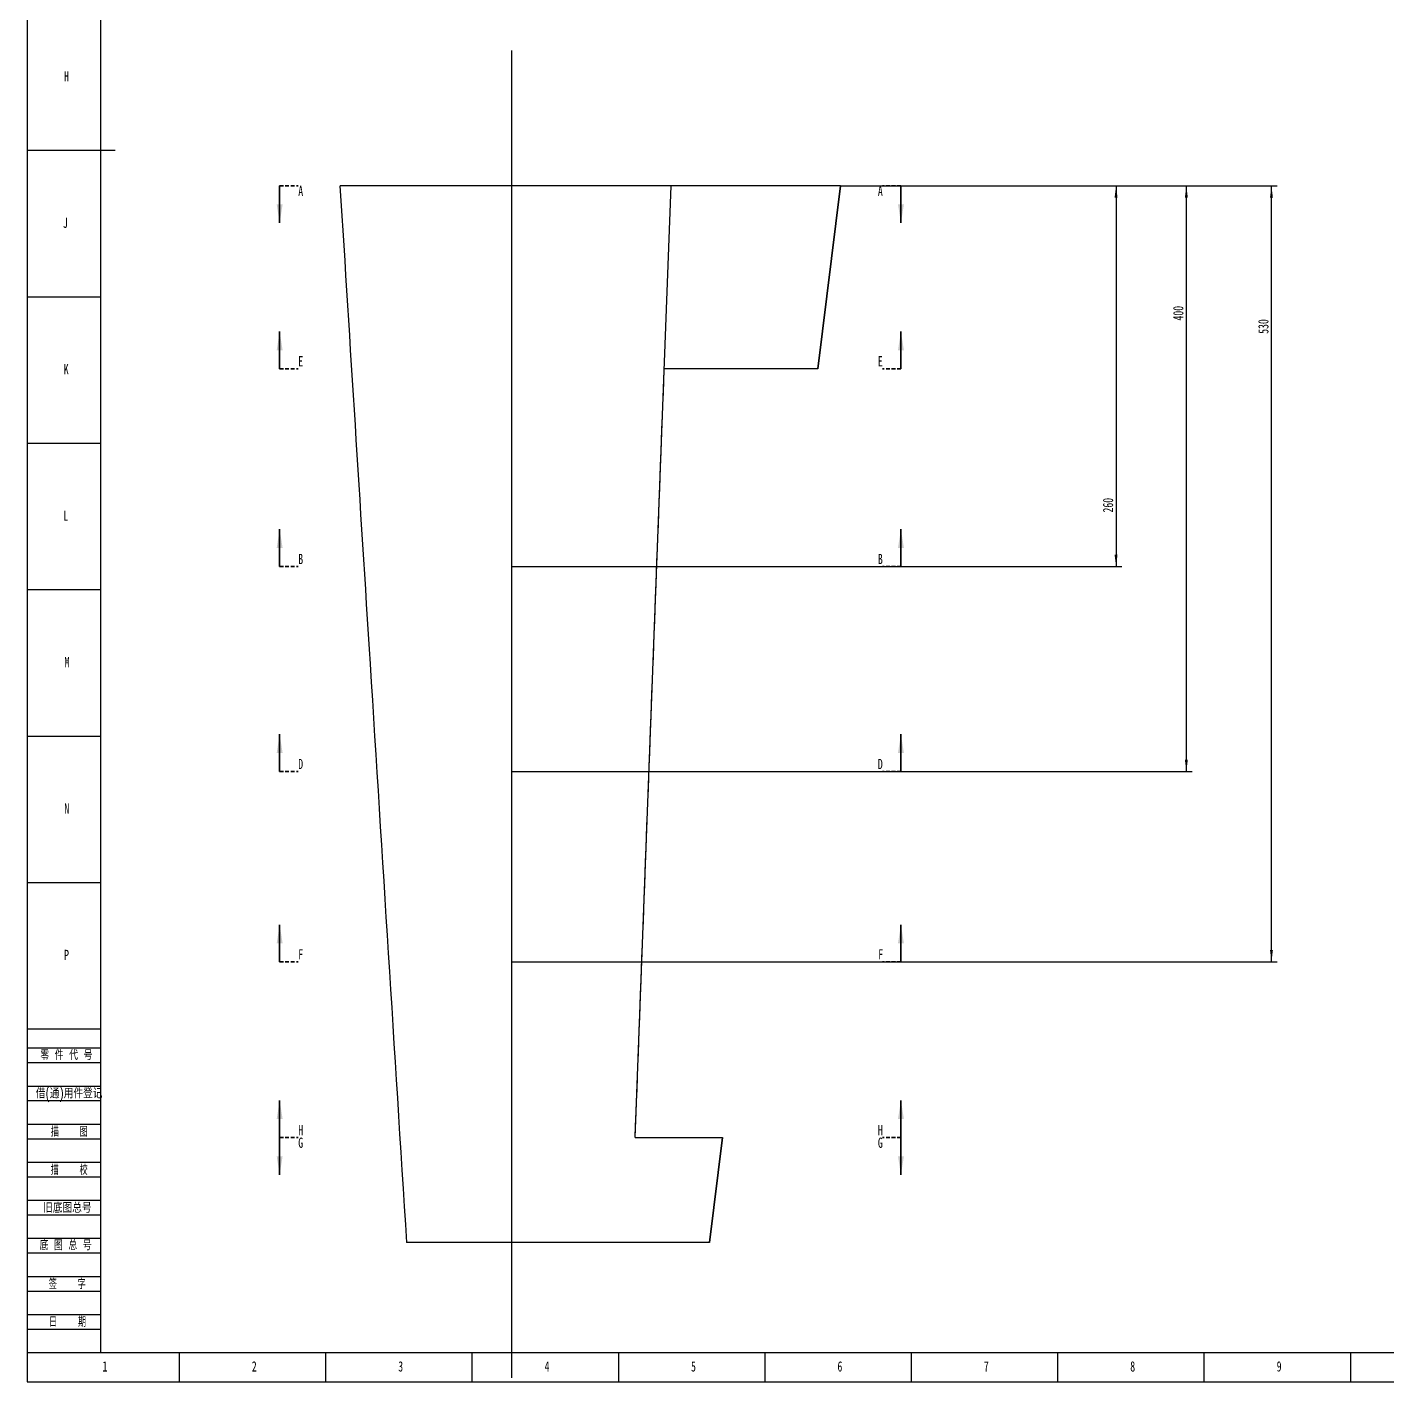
# Model space of a CAD drawing. Header units: millimetres. Extents: x -272 to 1189, y 0 to 841.
# Drawn here: x 0 to 464.3, y 0 to 462.5 of the extents above; entities that cross this region are included whole.
import ezdxf

# ---------------------------------------------------------------- set-up
doc = ezdxf.new("R2010")
doc.units = ezdxf.units.MM
doc.linetypes.add('HIDDEN', pattern=[1.905, 1.27, -0.635])
for name, color, linetype in [('10', 7, 'Continuous'), ('5', 7, 'Continuous'), ('9', 7, 'Continuous')]:
    doc.layers.add(name, color=color, linetype=linetype)
doc.styles.add('SLDTEXTSTYLE0', font='TXT', dxfattribs={"width": 0.7, "bigfont": 'bigfont'})
doc.styles.add('SLDTEXTSTYLE2', font='TXT', dxfattribs={"width": 0.614286, "bigfont": 'bigfont'})
doc.styles.add('SLDTEXTSTYLE4', font='TXT', dxfattribs={"width": 0.566667, "bigfont": 'bigfont'})
doc.styles.add('SLDTEXTSTYLE5', font='TXT', dxfattribs={"width": 0.7})
doc.dimstyles.new('SLDDIMSTYLE0', dxfattribs={"dimtxt": 3.5, "dimasz": 4.08, "dimexe": 0, "dimexo": 0.0625, "dimgap": 0.875, "dimtad": 2, "dimlfac": 2, "dimrnd": 1e-09, "dimzin": 12, "dimdsep": 46, "dimtxsty": 'SLDTEXTSTYLE5', "dimsah": 1, "dimcen": 0.09, "dimadec": 0, "dimazin": 3, "dimtfac": 1, "dimtofl": 0, "dimtmove": 0, "dimatfit": 3, "dimfxl": 1, "dimfrac": 2, "dimtolj": 1, "dimtzin": 12, "dimarcsym": 0})

# ---------------------------------------------------------------- blocks, each defined once
blk = doc.blocks.new('_D')
at = {"layer": '10', "transparency": 16777216}
for p, q in [((277.8, 408.38), (373.86, 408.38)), ((371.86, 408.38), (371.86, 278.38)), ((296.72, 278.38), (373.86, 278.38))]:
    blk.add_line(p, q, dxfattribs=at)
for points in [[(371.86, 408.38), (371.35, 404.3), (372.37, 404.3)], [(371.86, 278.38), (372.37, 282.46), (371.35, 282.46)]]:
    blk.add_solid(points, dxfattribs=at)
at = {"layer": '10', "transparency": 16777216, "insert": (367.35, 296.81), "char_height": 3.5, "attachment_point": 1, "rotation": 90, "style": 'SLDTEXTSTYLE5'}
blk.add_mtext('260', dxfattribs=at)
blk = doc.blocks.new('_D_1')
at = {"layer": '10', "transparency": 16777216}
for p, q in [((277.8, 408.38), (397.86, 408.38)), ((395.86, 208.38), (395.86, 408.38)), ((307.37, 208.38), (397.86, 208.38))]:
    blk.add_line(p, q, dxfattribs=at)
for points in [[(395.86, 408.38), (395.35, 404.3), (396.37, 404.3)], [(395.86, 208.38), (396.37, 212.46), (395.35, 212.46)]]:
    blk.add_solid(points, dxfattribs=at)
at = {"layer": '10', "transparency": 16777216, "insert": (391.35, 362.37), "char_height": 3.5, "attachment_point": 1, "rotation": 90, "style": 'SLDTEXTSTYLE5'}
blk.add_mtext('400', dxfattribs=at)
blk = doc.blocks.new('_D_2')
at = {"layer": '10', "transparency": 16777216}
for p, q in [((277.8, 408.38), (426.93, 408.38)), ((424.93, 143.38), (424.93, 408.38)), ((300.98, 143.38), (426.93, 143.38))]:
    blk.add_line(p, q, dxfattribs=at)
for points in [[(424.93, 408.38), (424.42, 404.3), (425.43, 404.3)], [(424.93, 143.38), (425.43, 147.46), (424.42, 147.46)]]:
    blk.add_solid(points, dxfattribs=at)
at = {"layer": '10', "transparency": 16777216, "insert": (420.41, 357.84), "char_height": 3.5, "attachment_point": 1, "rotation": 90, "style": 'SLDTEXTSTYLE5'}
blk.add_mtext('530', dxfattribs=at)

msp = doc.modelspace()

# ---------------------------------------------------------------- linework, layer by layer
at = {"color": 7, "linetype": 'HIDDEN', "lineweight": 35}
for p, q in [((86.2217, 408.3827), (92.5717, 408.3827)), ((298.3915, 408.3827), (292.0415, 408.3827)), ((86.2217, 345.8827), (92.5717, 345.8827)), ((298.3915, 345.8827), (292.0415, 345.8827)), ((86.2217, 278.3827), (92.5717, 278.3827)), ((298.3915, 278.3827), (292.0415, 278.3827)), ((86.2217, 208.3827), (92.5717, 208.3827)), ((298.3915, 208.3827), (292.0415, 208.3827)), ((86.2217, 143.3827), (92.5717, 143.3827)), ((298.3915, 143.3827), (292.0415, 143.3827)), ((86.2217, 83.3827), (92.5717, 83.3827)), ((86.2217, 83.3827), (92.5717, 83.3827)), ((298.3915, 83.3827), (292.0415, 83.3827)), ((298.3915, 83.3827), (292.0415, 83.3827))]:
    msp.add_line(p, q, dxfattribs=at)
at = {"color": 7, "linetype": 'Continuous', "lineweight": 35}
for p, q in [((86.2217, 408.3827), (86.2217, 395.6827)), ((298.3915, 408.3827), (298.3915, 395.6827)), ((86.2217, 345.8827), (86.2217, 358.5827)), ((298.3915, 345.8827), (298.3915, 358.5827)), ((86.2217, 278.3827), (86.2217, 291.0827)), ((298.3915, 278.3827), (298.3915, 291.0827)), ((86.2217, 208.3827), (86.2217, 221.0827)), ((298.3915, 208.3827), (298.3915, 221.0827)), ((86.2217, 143.3827), (86.2217, 156.0827)), ((298.3915, 143.3827), (298.3915, 156.0827)), ((86.2217, 83.3827), (86.2217, 96.0827)), ((298.3915, 83.3827), (298.3915, 96.0827)), ((86.2217, 83.3827), (86.2217, 70.6827)), ((298.3915, 83.3827), (298.3915, 70.6827))]:
    msp.add_line(p, q, dxfattribs=at)
at = {"color": 7, "linetype": 'Continuous', "lineweight": 25}
for p, q in [((165.4028, 408.3827), (165.4028, 47.5169)), ((277.7994, 408.3827), (270.0418, 345.8827)), ((270.0421, 345.8827), (277.7994, 408.3827)), ((237.4595, 83.3827), (233.0077, 47.5169)), ((233.0097, 47.5169), (237.4613, 83.3827))]:
    msp.add_line(p, q, dxfattribs=at)
at = {"color": 7, "linetype": 'Continuous'}
msp.add_line((207.6346, 83.3827), (219.9224, 408.3827), dxfattribs=at)
at = {"color": 7, "linetype": 'Continuous', "lineweight": 25}
for points, knots in [([(106.819, 408.3827), (110.2442, 353.9546), (117.8139, 233.6664), (125.3846, 113.3775), (129.5298, 47.5169)], [0, 0, 0, 0, 0.45248044, 1, 1, 1, 1]), ([(165.4028, 408.3827), (162.956, 408.3827), (158.0626, 408.3827), (150.7439, 408.3827), (143.475, 408.3827), (137.1716, 408.3827), (131.825, 408.3827), (127.414, 408.3827), (123.0826, 408.3827), (118.8742, 408.3827), (115.2525, 408.3827), (112.187, 408.3827), (110.0992, 408.3827), (108.5508, 408.3827), (107.6274, 408.3827), (107.0821, 408.3827), (106.8097, 408.3827), (106.8478, 408.3827), (106.8571, 408.3827)], [0, 0, 0, 0, 0.11442122, 0.22883363, 0.34324331, 0.45764904, 0.5295668, 0.60148237, 0.67339433, 0.74529581, 0.81719114, 0.86825889, 0.91931609, 0.94485473, 0.9703764, 0.98314089, 0.9958987, 1, 1, 1, 1]), ([(277.7994, 408.3827), (277.2315, 408.3827), (276.2401, 408.3827), (274.8361, 408.3827), (273.5899, 408.3827), (272.3471, 408.3827), (271.101, 408.3827), (269.8527, 408.3827), (268.6026, 408.3827), (267.352, 408.3827), (265.6839, 408.3827), (263.6015, 408.3827), (261.1056, 408.3827), (258.6117, 408.3827), (256.1201, 408.3827), (253.6286, 408.3827), (251.1371, 408.3827), (248.6491, 408.3827), (246.1646, 408.3827), (243.6822, 408.3827), (241.1959, 408.3827), (238.7046, 408.3827), (236.2055, 408.3827), (233.6975, 408.3827), (231.1969, 408.3827), (228.7038, 408.3827), (226.2185, 408.3827), (223.7237, 408.3827), (221.2192, 408.3827), (218.7058, 408.3827), (216.1835, 408.3827), (213.6665, 408.3827), (211.1559, 408.3827), (208.6528, 408.3827), (206.1441, 408.3827), (203.6302, 408.3827), (201.1111, 408.3827), (198.5874, 408.3827), (196.065, 408.3827), (193.5446, 408.3827), (191.027, 408.3827), (188.5075, 408.3827), (185.9861, 408.3827), (183.4628, 408.3827), (180.9377, 408.3827), (178.4098, 408.3827), (175.8802, 408.3827), (173.3493, 408.3827), (169.8567, 408.3827), (167.2086, 408.3827), (165.4028, 408.3827)], [0, 0, 0, 0, 0.01598777, 0.02760342, 0.03903768, 0.05046865, 0.06190106, 0.07333252, 0.08476444, 0.09619655, 0.10763556, 0.13049922, 0.1533554, 0.17620712, 0.19905446, 0.22190714, 0.24476251, 0.26762472, 0.29037137, 0.31311579, 0.33584914, 0.35858632, 0.38131738, 0.40405505, 0.42679851, 0.44905399, 0.47130481, 0.49355542, 0.5158042, 0.5380558, 0.56030563, 0.58256543, 0.60445808, 0.62634262, 0.64822472, 0.67010638, 0.69199188, 0.71388181, 0.73577561, 0.75753483, 0.77928785, 0.80103746, 0.82278231, 0.84452564, 0.86627906, 0.888033, 0.90982087, 0.93159916, 0.95337978, 1, 1, 1, 1]), ([(207.6346, 83.3827), (209.2887, 127.1325), (210.9428, 170.8825), (214.2511, 258.3825), (215.9052, 302.1326), (217.5594, 345.8827)], [0, 0, 0, 0, 0.5, 0.5, 1, 1, 1, 1]), ([(270.0418, 345.8827), (269.5247, 345.8827), (268.4803, 345.8827), (266.9097, 345.8827), (265.33, 345.8827), (263.7455, 345.8827), (262.1564, 345.8827), (260.5659, 345.8827), (258.9747, 345.8827), (256.8553, 345.8827), (254.2084, 345.8827), (251.0352, 345.8827), (247.8643, 345.8827), (244.6935, 345.8827), (241.5226, 345.8827), (237.2906, 345.8827), (233.0446, 345.8827), (228.7679, 345.8827), (224.4677, 345.8827), (220.7254, 345.8827), (218.0508, 345.8827), (217.5594, 345.8827)], [0, 0, 0, 0, 0.015625, 0.03125, 0.046875, 0.0625, 0.078125, 0.09375, 0.109375, 0.125, 0.15625, 0.1875, 0.21875, 0.25, 0.28125, 0.3125, 0.375, 0.40625, 0.4375, 0.5, 0.514048424, 0.514048424, 0.514048424, 0.514048424]), ([(207.6346, 83.3827), (208.1153, 83.3827), (209.334, 83.3827), (212.0176, 83.3827), (214.9373, 83.3827), (217.8473, 83.3827), (220.0275, 83.3827), (222.2076, 83.3827), (224.388, 83.3827), (226.5695, 83.3827), (228.3891, 83.3827), (229.8458, 83.3827), (230.9389, 83.3827), (232.0323, 83.3827), (233.1248, 83.3827), (234.2146, 83.3827), (235.3013, 83.3827), (236.3836, 83.3827), (237.1019, 83.3827), (237.4595, 83.3827)], [0, 0, 0, 0, 0.020290311, 0.051540311, 0.114040311, 0.145290311, 0.176540311, 0.207790311, 0.239040311, 0.270290311, 0.301540311, 0.317165311, 0.332790311, 0.348415311, 0.364040311, 0.379665311, 0.395290311, 0.410915311, 0.426540311, 0.426540311, 0.426540311, 0.426540311]), ([(165.4028, 47.5169), (164.1955, 47.5169), (161.7806, 47.5169), (158.1769, 47.5169), (154.5862, 47.5169), (151.0199, 47.5169), (147.5079, 47.5169), (144.0587, 47.5169), (140.6904, 47.5169), (137.415, 47.5169), (134.7642, 47.5169), (132.6948, 47.5169), (131.4253, 47.5169), (130.4773, 47.5169), (129.9362, 47.5169), (129.6115, 47.5169), (129.5298, 47.5169), (129.5317, 47.5169), (129.5324, 47.5169)], [0, 0, 0, 0, 0.091282486, 0.18259349, 0.273903428, 0.365212498, 0.456520103, 0.546195849, 0.635865721, 0.725519744, 0.815152761, 0.866096159, 0.917029351, 0.942505538, 0.967951821, 0.980672922, 0.993355912, 1, 1, 1, 1]), ([(233.0077, 47.5169), (232.5378, 47.5169), (231.76, 47.5169), (230.6653, 47.5169), (229.7201, 47.5169), (228.7513, 47.5169), (227.7621, 47.5169), (226.7564, 47.5169), (225.7415, 47.5169), (224.72, 47.5169), (223.6955, 47.5169), (222.6689, 47.5169), (221.6411, 47.5169), (220.6141, 47.5169), (219.5886, 47.5169), (218.566, 47.5169), (217.5487, 47.5169), (216.5343, 47.5169), (215.5223, 47.5169), (214.51, 47.5169), (213.4981, 47.5169), (212.4893, 47.5169), (211.4852, 47.5169), (210.4876, 47.5169), (209.4955, 47.5169), (208.5086, 47.5169), (207.527, 47.5169), (206.55, 47.5169), (205.575, 47.5169), (204.603, 47.5169), (203.6307, 47.5169), (202.6584, 47.5169), (201.6854, 47.5169), (200.7111, 47.5169), (199.7349, 47.5169), (198.7569, 47.5169), (197.7774, 47.5169), (196.7958, 47.5169), (195.8127, 47.5169), (194.8268, 47.5169), (193.8391, 47.5169), (192.848, 47.5169), (191.8539, 47.5169), (190.8561, 47.5169), (189.856, 47.5169), (188.8526, 47.5169), (187.8457, 47.5169), (186.835, 47.5169), (185.8214, 47.5169), (184.8054, 47.5169), (183.7877, 47.5169), (182.7683, 47.5169), (181.7478, 47.5169), (180.7261, 47.5169), (179.7042, 47.5169), (178.6817, 47.5169), (177.6589, 47.5169), (176.6361, 47.5169), (175.6129, 47.5169), (174.5902, 47.5169), (173.5678, 47.5169), (172.5457, 47.5169), (171.5246, 47.5169), (170.5039, 47.5169), (169.4845, 47.5169), (168.4658, 47.5169), (167.1055, 47.5169), (166.0846, 47.5169), (165.4028, 47.5169)], [0, 0, 0, 0, 0.021868, 0.0360125, 0.05048213, 0.065293, 0.08039799, 0.09574546, 0.11124699, 0.12683327, 0.1424609, 0.15814952, 0.17384637, 0.18953605, 0.20522292, 0.22085551, 0.23640457, 0.25188422, 0.26734295, 0.28281152, 0.29828455, 0.31368419, 0.32898995, 0.34418677, 0.35923508, 0.37419973, 0.38905302, 0.40377845, 0.41842961, 0.43302954, 0.44754133, 0.46205173, 0.47652769, 0.49097063, 0.50540957, 0.51985196, 0.53426794, 0.5486778, 0.56309126, 0.57749632, 0.59191172, 0.6063353, 0.62078408, 0.63525871, 0.64975387, 0.66425006, 0.67878984, 0.69337435, 0.70797557, 0.72259726, 0.7372286, 0.75186897, 0.7665119, 0.78115732, 0.7958068, 0.81042998, 0.82506745, 0.83969859, 0.85430628, 0.86892686, 0.88352163, 0.89810069, 0.91269097, 0.92723223, 0.94178341, 0.95631768, 0.97082009, 1, 1, 1, 1])]:
    msp.add_open_spline(points, degree=3, knots=knots, dxfattribs=at)
at = {"color": 7, "linetype": 'Continuous', "lineweight": 35}
for points in [[(86.2217, 395.6827), (87.2377, 402.0327), (85.2057, 402.0327)], [(298.3915, 395.6827), (299.4075, 402.0327), (297.3755, 402.0327)], [(86.2217, 358.5827), (85.2057, 352.2327), (87.2377, 352.2327)], [(298.3915, 358.5827), (297.3755, 352.2327), (299.4075, 352.2327)], [(86.2217, 291.0827), (85.2057, 284.7327), (87.2377, 284.7327)], [(298.3915, 291.0827), (297.3755, 284.7327), (299.4075, 284.7327)], [(86.2217, 221.0827), (85.2057, 214.7327), (87.2377, 214.7327)], [(298.3915, 221.0827), (297.3755, 214.7327), (299.4075, 214.7327)], [(86.2217, 156.0827), (85.2057, 149.7327), (87.2377, 149.7327)], [(298.3915, 156.0827), (297.3755, 149.7327), (299.4075, 149.7327)], [(86.2217, 96.0827), (85.2057, 89.7327), (87.2377, 89.7327)], [(298.3915, 96.0827), (297.3755, 89.7327), (299.4075, 89.7327)], [(86.2217, 70.6827), (87.2377, 77.0327), (85.2057, 77.0327)], [(298.3915, 70.6827), (299.4075, 77.0327), (297.3755, 77.0327)]]:
    msp.add_solid(points, dxfattribs=at)
at = {"layer": '10'}
for p, q in [((165.4028, 454.5712), (165.4028, 1.3945)), ((165.4028, 278.3827), (296.7191, 278.3827)), ((165.4028, 208.3827), (307.3743, 208.3827)), ((165.4028, 143.3827), (300.9812, 143.3827))]:
    msp.add_line(p, q, dxfattribs=at)
at = {"layer": '5', "color": 7}
for p, q in [((0, 841), (0, 0)), ((0, 114), (25, 114)), ((0, 109), (25, 109)), ((0, 101), (25, 101)), ((0, 96), (25, 96)), ((0, 88), (25, 88)), ((0, 83), (25, 83)), ((0, 75), (25, 75)), ((0, 70), (25, 70)), ((0, 62), (25, 62)), ((0, 57), (25, 57)), ((0, 49), (25, 49)), ((0, 44), (25, 44)), ((0, 36), (25, 36)), ((0, 31), (25, 31)), ((0, 23), (25, 23)), ((0, 18), (25, 18)), ((0, 0), (1189, 0))]:
    msp.add_line(p, q, dxfattribs=at)
at = {"layer": '5', "color": 7, "lineweight": 25}
for p, q in [((25, 831.0501), (25, 10)), ((0, 10), (1179, 10))]:
    msp.add_line(p, q, dxfattribs=at)
at = {"layer": '5', "lineweight": 25}
msp.add_line((0, 420.5), (30, 420.5), dxfattribs=at)
at = {"layer": '5'}
for p, q in [((0, 370.5), (25, 370.5)), ((0, 320.5), (25, 320.5)), ((0, 270.5), (25, 270.5)), ((0, 220.5), (25, 220.5)), ((0, 170.5), (25, 170.5)), ((0, 120.5), (25, 120.5)), ((52, 0), (52, 10)), ((102, 0), (102, 10)), ((152, 0), (152, 10)), ((202, 0), (202, 10)), ((252, 0), (252, 10)), ((302, 0), (302, 10)), ((352, 0), (352, 10)), ((402, 0), (402, 10)), ((452, 0), (452, 10))]:
    msp.add_line(p, q, dxfattribs=at)

# ---------------------------------------------------------------- texts
at = {"color": 7, "linetype": 'Continuous', "char_height": 3.5, "attachment_point": 1, "style": 'SLDTEXTSTYLE5'}
for s, insert in [('A', (92.5717, 408.3827)), ('A', (290.516, 408.3827)), ('E', (92.5717, 350.211)), ('E', (290.5087, 350.211)), ('B', (92.5717, 282.711)), ('B', (290.516, 282.711)), ('D', (92.5717, 212.711)), ('D', (290.516, 212.711)), ('F', (92.5717, 147.711)), ('F', (290.6474, 147.711)), ('H', (92.5717, 87.711)), ('H', (290.516, 87.711)), ('G', (92.5717, 83.3827)), ('G', (290.516, 83.3827))]:
    msp.add_mtext(s, dxfattribs=dict(at, insert=insert))
at = {"layer": '10', "char_height": 3.5, "attachment_point": 2, "style": 'SLDTEXTSTYLE5'}
for s, insert in [('H', (13.4297, 447.5095)), ('J', (13.0153, 397.5095)), ('K', (13.3203, 347.5095)), ('L', (13.1806, 297.5095)), ('M', (13.5974, 247.5095)), ('N', (13.5488, 197.5095)), ('P', (13.4443, 147.5095)), ('1', (26.5444, 7.0095)), ('2', (77.5444, 7.0095)), ('3', (127.5444, 7.0095)), ('4', (177.5444, 7.0095)), ('5', (227.5444, 7.0095)), ('6', (277.5469, 7.0095)), ('7', (327.5469, 7.0095)), ('8', (377.5469, 7.0095)), ('9', (427.5469, 7.0095))]:
    msp.add_mtext(s, dxfattribs=dict(at, insert=insert))
at = {"layer": '9', "color": 7, "char_height": 3.5}
for s, insert, attachment_point, style in [('零 件 代 号', (4.4822, 113.3599), 1, 'SLDTEXTSTYLE2'), ('借(通)用件登记', (2.9328, 100.2756), 1, 'SLDTEXTSTYLE0'), ('描    图', (14.3518, 87.176), 2, 'SLDTEXTSTYLE4'), ('描    校', (14.3193, 74.1365), 2, 'SLDTEXTSTYLE4'), ('旧底图总号', (5.4591, 61.2006), 1, 'SLDTEXTSTYLE0'), ('底 图 总 号', (4.2122, 48.4331), 1, 'SLDTEXTSTYLE2'), ('签    字', (13.7057, 35.1926), 2, 'SLDTEXTSTYLE4'), ('日    期', (13.7828, 22.2333), 2, 'SLDTEXTSTYLE4')]:
    msp.add_mtext(s, dxfattribs=dict(at, insert=insert, attachment_point=attachment_point, style=style))

# ---------------------------------------------------------------- dimensions: what is measured, and where the dimension line sits
at = {"layer": '10'}
for base, p1, p2, picture, middle in [((371.859, 278.3827), (277.7994, 408.3827), (296.7191, 278.3827), '_D', (371.859, 299.1115)), ((395.859, 408.3827), (307.3743, 208.3827), (277.7994, 408.3827), '_D_1', (395.859, 364.6707)), ((424.9265, 408.3827), (300.9812, 143.3827), (277.7994, 408.3827), '_D_2', (424.9265, 360.1431))]:
    dim = msp.add_linear_dim(base=base, p1=p1, p2=p2, angle=90, dimstyle='SLDDIMSTYLE0', dxfattribs=at)
    dim.commit()
    dim.dimension.update_dxf_attribs({"geometry": picture, "text_midpoint": middle, "dimtype": 160})

doc.saveas('drawing.dxf')
